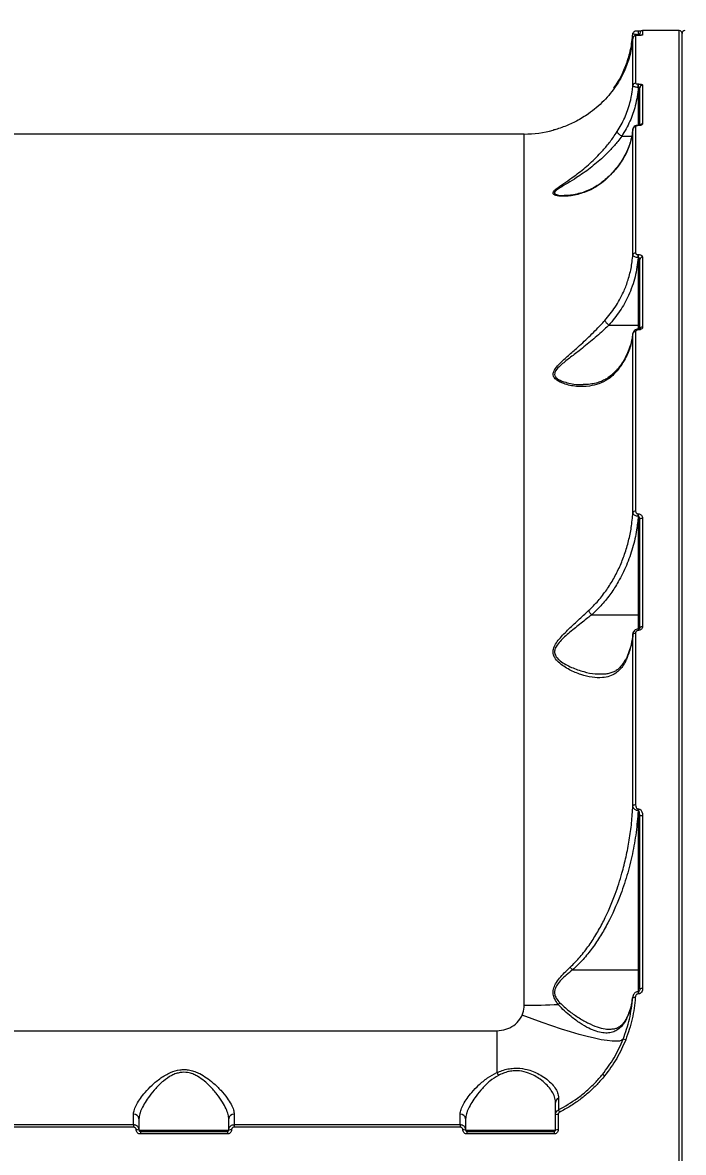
# Model space of a CAD drawing. Header units: millimetres. Extents: x -8760 to 8364, y -7998 to 7451.
# Drawn here: x 305.1 to 547.9, y -2400.8 to -1985.6 of the extents above; entities that cross this region are included whole.
import ezdxf

# ---------------------------------------------------------------- set-up
doc = ezdxf.new("R2010")
doc.units = ezdxf.units.MM
for name, color, linetype in [('DIKOM_ОБЪЕКТ', 7, 'Continuous'), ('DIKOM_РАЗМЕР_ЗОНА', 7, 'Continuous'), ('DIKOM_РАЗМЕР_ОБЪЕКТА', 7, 'Continuous')]:
    doc.layers.add(name, color=color, linetype=linetype)
doc.styles.add('style1', font='arial.ttf', dxfattribs={"width": 0.8})
doc.dimstyles.new('1-50', dxfattribs={"dimtxt": 300, "dimasz": 200, "dimexe": 100, "dimexo": 0, "dimgap": 100, "dimtad": 1, "dimtxsty": 'style1', "dimcen": 200, "dimclrd": 7, "dimclre": 7, "dimclrt": 7, "dimadec": 1, "dimazin": 2, "dimtfac": 1, "dimtmove": 0, "dimatfit": 2, "dimfxl": 0, "dimlwd": 25, "dimlwe": 18, "dimarcsym": 0})

# ---------------------------------------------------------------- blocks, each defined once
blk = doc.blocks.new('*D21')
at = {"layer": 'Defpoints', "color": 0, "transparency": 16777216}
for p in [(-7755.65, -10.55), (8364.4, -2410.44), (8364.4, -7897.56)]:
    blk.add_point(p, dxfattribs=at)
at = {"layer": 'DIKOM_РАЗМЕР_ЗОНА', "color": 7, "lineweight": 18, "transparency": 16777216}
for p, q in [((-7755.65, -10.55), (-7755.65, -7997.56)), ((8364.4, -2410.44), (8364.4, -7997.56))]:
    blk.add_line(p, q, dxfattribs=at)
at = {"layer": 'DIKOM_РАЗМЕР_ЗОНА', "color": 7, "lineweight": 25, "transparency": 16777216}
blk.add_line((-7555.65, -7897.56), (8164.4, -7897.56), dxfattribs=at)
at = {"layer": 'DIKOM_РАЗМЕР_ЗОНА', "color": 7, "transparency": 16777216}
for points in [[(-7555.65, -7864.23), (-7555.65, -7930.9), (-7755.65, -7897.56)], [(8164.4, -7864.23), (8164.4, -7930.9), (8364.4, -7897.56)]]:
    blk.add_solid(points, dxfattribs=at)
at = {"layer": 'DIKOM_РАЗМЕР_ЗОНА', "color": 7, "transparency": 16777216, "insert": (1040.74, -7644.39), "char_height": 300, "attachment_point": 5, "style": 'style1'}
blk.add_mtext('16100', dxfattribs=at)
blk = doc.blocks.new('*D19')
at = {"layer": 'Defpoints', "color": 0, "transparency": 16777216}
for p in [(-5756.7, -306.55), (6365.48, -2710.55), (6365.48, -7111.41)]:
    blk.add_point(p, dxfattribs=at)
at = {"layer": 'DIKOM_РАЗМЕР_ОБЪЕКТА', "color": 7, "lineweight": 18, "transparency": 16777216}
for p, q in [((-5756.7, -306.55), (-5756.7, -7211.41)), ((6365.48, -2710.55), (6365.48, -7211.41))]:
    blk.add_line(p, q, dxfattribs=at)
at = {"layer": 'DIKOM_РАЗМЕР_ОБЪЕКТА', "color": 7, "lineweight": 25, "transparency": 16777216}
blk.add_line((-5556.7, -7111.41), (6165.48, -7111.41), dxfattribs=at)
at = {"layer": 'DIKOM_РАЗМЕР_ОБЪЕКТА', "color": 7, "transparency": 16777216}
for points in [[(-5556.7, -7078.08), (-5556.7, -7144.75), (-5756.7, -7111.41)], [(6165.48, -7078.08), (6165.48, -7144.75), (6365.48, -7111.41)]]:
    blk.add_solid(points, dxfattribs=at)
at = {"layer": 'DIKOM_РАЗМЕР_ОБЪЕКТА', "color": 7, "transparency": 16777216, "insert": (1047.24, -6858.24), "char_height": 300, "attachment_point": 5, "style": 'style1'}
blk.add_mtext('12100', dxfattribs=at)

msp = doc.modelspace()

# ---------------------------------------------------------------- linework, layer by layer
at = {"layer": 'DIKOM_ОБЪЕКТ', "color": 7, "linetype": 'Continuous', "lineweight": 15}
for p, q in [((531.392, -1988.723), (531.359, -1988.723)), ((531.359, -1990.058), (531.359, -1988.723)), ((531.392, -1990.058), (531.392, -1988.723)), ((546.392, -1988.554), (532.892, -1988.554)), ((532.892, -1988.554), (532.892, -1990.151)), ((546.392, -2407.552), (546.392, -1988.554)), ((529.334, -2008.741), (529.334, -1991.349)), ((530.332, -1990.427), (530.332, -2007.857)), ((531.392, -1990.312), (531.288, -1990.312)), ((531.288, -1990.312), (531.288, -1990.317)), ((531.392, -1990.317), (531.288, -1990.317)), ((531.359, -1990.058), (531.324, -1990.311)), ((531.392, -1990.058), (531.359, -1990.058)), ((531.392, -1990.312), (531.392, -1990.058)), ((531.392, -1990.312), (531.392, -1990.317)), ((531.892, -1990.133), (531.892, -1989.554)), ((547.392, -2407.554), (547.392, -1989.554)), ((531.337, -2008.159), (531.392, -2008.159)), ((531.337, -2009.443), (531.337, -2008.159)), ((531.392, -2009.443), (531.337, -2009.443)), ((531.392, -2009.443), (531.392, -2008.159)), ((531.392, -2023.361), (531.392, -2009.443)), ((532.892, -2008.616), (532.892, -2022.817)), ((531.892, -2023.185), (531.892, -2009.568)), ((529.334, -2070.989), (529.334, -2024.704)), ((530.332, -2023.855), (530.332, -2070.243)), ((531.392, -2023.361), (531.312, -2023.361)), ((531.312, -2023.361), (531.312, -2023.444)), ((531.392, -2023.444), (531.312, -2023.444)), ((531.392, -2023.361), (531.392, -2023.444)), ((489.442, -2026.554), (119.342, -2026.554)), ((489.442, -2346.707), (489.442, -2026.554)), ((525.277, -2027.325), (528.907, -2027.325)), ((504.077, -2049.136), (504.232, -2049.139)), ((531.312, -2070.852), (531.392, -2070.852)), ((531.312, -2071.983), (531.312, -2070.852)), ((531.392, -2071.983), (531.392, -2070.852)), ((532.892, -2071.792), (532.892, -2097.513)), ((531.392, -2071.983), (531.312, -2071.983)), ((531.392, -2096.784), (531.392, -2071.983)), ((531.892, -2098.253), (531.892, -2072.594)), ((520.504, -2096.784), (531.392, -2096.784)), ((529.334, -2165.719), (529.334, -2099.887)), ((530.332, -2099.205), (530.332, -2165.182)), ((531.392, -2098.264), (531.337, -2098.264)), ((531.337, -2098.264), (531.337, -2098.526)), ((531.392, -2098.526), (531.337, -2098.526)), ((531.392, -2098.255), (531.392, -2096.784)), ((531.392, -2098.264), (531.392, -2098.526)), ((531.288, -2166.148), (531.392, -2166.148)), ((531.288, -2167.047), (531.288, -2166.148)), ((531.392, -2167.047), (531.288, -2167.047)), ((531.392, -2167.047), (531.392, -2166.148)), ((531.392, -2203.202), (531.392, -2167.047)), ((531.892, -2208.011), (531.892, -2168.242)), ((532.892, -2167.669), (532.892, -2207.532)), ((514.232, -2203.202), (531.392, -2203.202)), ((531.392, -2208.407), (531.392, -2203.202)), ((531.392, -2208.424), (531.359, -2208.424)), ((531.359, -2208.424), (531.359, -2208.949)), ((531.392, -2208.424), (531.392, -2208.949)), ((529.334, -2273.398), (529.334, -2210.359)), ((530.332, -2209.921), (530.332, -2273.1)), ((531.392, -2208.949), (531.359, -2208.949)), ((517.795, -2224.949), (518.002, -2224.952)), ((531.27, -2274.574), (531.392, -2274.574)), ((531.27, -2275.212), (531.27, -2274.574)), ((531.392, -2275.212), (531.27, -2275.212)), ((531.392, -2275.212), (531.392, -2274.574)), ((531.392, -2333.742), (531.392, -2275.212)), ((531.892, -2340.741), (531.892, -2277.253)), ((532.892, -2276.94), (532.892, -2340.579)), ((507.144, -2333.742), (531.392, -2333.742)), ((531.392, -2341.717), (531.392, -2333.742)), ((529.216, -2343.768), (529.051, -2344.792)), ((531.392, -2341.692), (531.304, -2341.692)), ((531.304, -2341.692), (531.304, -2342.535)), ((531.392, -2342.535), (531.304, -2342.535)), ((531.392, -2341.692), (531.392, -2342.535)), ((129.392, -2356.052), (479.392, -2356.052)), ((479.392, -2356.052), (479.392, -2371.461)), ((345.892, -2390.554), (345.892, -2386.697)), ((382.892, -2386.697), (382.892, -2390.554)), ((465.892, -2390.554), (465.892, -2386.697)), ((500.892, -2392.554), (500.892, -2386.941)), ((501.892, -2386.89), (501.892, -2392.516)), ((262.892, -2390.554), (345.892, -2390.554)), ((345.892, -2390.554), (345.892, -2391.514)), ((347.892, -2388.504), (347.892, -2392.554)), ((380.892, -2392.554), (380.892, -2388.504)), ((382.892, -2390.554), (382.892, -2391.514)), ((382.892, -2390.554), (465.892, -2390.554)), ((465.892, -2390.554), (465.892, -2391.514)), ((467.892, -2388.504), (467.892, -2392.554)), ((345.892, -2391.514), (262.892, -2391.514)), ((347.892, -2392.554), (380.892, -2392.554)), ((348.392, -2393.054), (348.392, -2394.02)), ((348.392, -2393.054), (380.392, -2393.054)), ((380.392, -2394.02), (348.392, -2394.02)), ((380.392, -2393.054), (380.392, -2394.02)), ((465.892, -2391.514), (382.892, -2391.514)), ((467.892, -2392.554), (500.892, -2392.554)), ((468.392, -2393.054), (468.392, -2394.02)), ((468.392, -2393.054), (500.392, -2393.054)), ((500.392, -2394.02), (468.392, -2394.02)), ((500.392, -2393.054), (500.392, -2394.02))]:
    msp.add_line(p, q, dxfattribs=at)
at = {"layer": 'DIKOM_ОБЪЕКТ', "color": 7, "linetype": 'Continuous', "lineweight": 15, "flags": 128}
for points in [[(529.334, -1989.682), (529.365, -1989.498), (529.424, -1989.336)], [(531.892, -2096.946), (531.882, -2096.914), (531.854, -2096.884), (531.807, -2096.856), (531.745, -2096.831), (531.669, -2096.811), (531.583, -2096.796), (531.489, -2096.787), (531.392, -2096.784)], [(531.892, -2168.242), (531.911, -2168.131), (531.968, -2168.023), (532.06, -2167.924), (532.184, -2167.837), (532.336, -2167.766), (532.509, -2167.713), (532.696, -2167.68), (532.892, -2167.669)], [(531.892, -2203.364), (531.882, -2203.332), (531.854, -2203.302), (531.807, -2203.274), (531.745, -2203.249), (531.669, -2203.229), (531.583, -2203.214), (531.489, -2203.205), (531.392, -2203.202)], [(531.892, -2208.011), (531.911, -2207.918), (531.968, -2207.828), (532.06, -2207.745), (532.184, -2207.673), (532.336, -2207.613), (532.509, -2207.569), (532.696, -2207.542), (532.892, -2207.532)], [(529.334, -2210.359), (529.365, -2210.272), (529.43, -2210.189), (529.527, -2210.114), (529.651, -2210.048), (529.799, -2209.994), (529.966, -2209.954), (530.146, -2209.929), (530.332, -2209.921)], [(531.892, -2277.253), (531.911, -2277.192), (531.968, -2277.134), (532.06, -2277.079), (532.184, -2277.032), (532.336, -2276.993), (532.509, -2276.964), (532.696, -2276.946), (532.892, -2276.94)], [(531.892, -2333.905), (531.882, -2333.873), (531.854, -2333.842), (531.807, -2333.814), (531.745, -2333.79), (531.669, -2333.77), (531.583, -2333.755), (531.489, -2333.745), (531.392, -2333.742)], [(525.785, -2359.17), (525.308, -2359.585), (524.469, -2359.848), (523.276, -2359.958), (521.742, -2359.912), (519.882, -2359.712), (517.714, -2359.359), (515.259, -2358.857), (512.541, -2358.211), (509.588, -2357.427), (506.429, -2356.513), (503.095, -2355.479), (499.618, -2354.333), (496.033, -2353.087), (492.376, -2351.755), (488.682, -2350.348)]]:
    msp.add_lwpolyline(points, dxfattribs=at)
at = {"layer": 'DIKOM_ОБЪЕКТ', "color": 7, "linetype": 'Continuous', "lineweight": 15}
for centre, radius, start, end in [((532.892, -1989.554), 1, 90, 180), ((546.392, -1989.554), 1, 0, 90), ((548.392, -1989.554), 1, 90, 180), ((530.33, -1991.425), 0.998, 89.88101, 175.66734), ((532.892, -1991.156), 1.006, 90.02246, 114.48053), ((530.311, -2008.838), 0.982, 88.81509, 174.30687), ((532.868, -2009.593), 0.977, 88.6341, 178.55704), ((489.442, -1986.554), 40, 270, 285.35913), ((530.295, -2024.822), 0.968, 87.84493, 172.96679), ((532.88, -2023.847), 1.029, 89.37607, 141.57526), ((530.252, -2071.176), 0.937, 85.14371, 168.49082), ((532.802, -2072.706), 0.918, 84.41852, 173.02426), ((530.229, -2100.124), 0.925, 83.59299, 165.19004), ((532.779, -2098.406), 0.9, 82.79867, 170.24516), ((530.182, -2166.098), 0.928, 80.71323, 155.89073), ((530.13, -2274.239), 1.157, 79.93842, 133.43117), ((532.648, -2342.245), 1.684, 81.68404, 116.70303), ((529.88, -2345.783), 1.97, 79.91285, 109.26677), ((489.564, -2110.373), 236.334, 269.97032, 272.99671), ((506.106, -2350.835), 6.111, 125.66621, 133.24801), ((525.629, -2361.546), 2.382, 62.91916, 86.22944), ((473.033, -2375.412), 7.487, 22.83907, 31.85491), ((516.54, -2375.26), 3.548, 47.19297, 62.55631), ((502.652, -2382.509), 1.761, 111.13953, 178.16604), ((345.983, -2388.605), 1.911, 3.04831, 92.75144), ((382.8, -2388.605), 1.911, 87.24527, 176.95159), ((465.983, -2388.605), 1.911, 3.04831, 92.75144), ((501.642, -2391.777), 4.894, 87.08105, 98.82497), ((493.767, -2390.129), 9.607, 25.48661, 31.16882), ((347.141, -2399.095), 6.584, 83.45543, 92.17164), ((381.642, -2399.099), 6.587, 87.82974, 96.54266), ((467.141, -2399.095), 6.584, 83.45543, 92.17164), ((501.642, -2399.099), 6.587, 87.82974, 96.54266)]:
    msp.add_arc(centre, radius, start, end, dxfattribs=at)
for points, knots in [([(531.359, -1988.723), (531.25, -1988.723), (531.014, -1988.723), (530.681, -1988.729), (530.44, -1988.738), (530.3, -1988.747), (530.192, -1988.76), (530.048, -1988.79), (529.845, -1988.868), (529.6, -1989.039), (529.486, -1989.232), (529.424, -1989.336)], [0, 0, 0, 0, 0.1257501, 0.2730706, 0.4362022, 0.5414725, 0.6055218, 0.6583138, 0.7411562, 0.8602124, 1, 1, 1, 1]), ([(532.421, -1988.71), (532.312, -1988.712), (532.075, -1988.718), (531.671, -1988.723), (531.417, -1988.722), (531.34, -1988.722)], [0, 0, 0, 0, 0.3734735, 0.8105689, 1, 1, 1, 1]), ([(529.334, -1991.349), (529.111, -1993.136), (528.661, -1996.735), (527.037, -2001.638), (524.629, -2006.679), (521.837, -2010.822), (518.653, -2014.383), (516.003, -2016.887), (514.011, -2018.377), (513.049, -2019.097)], [0, 0, 0, 0, 0.1738758, 0.3501404, 0.488061, 0.6922755, 0.7971176, 0.9019399, 1, 1, 1, 1]), ([(526.576, -2001.799), (526.703, -2001.468), (527.5, -1999.39), (528.686, -1995.379), (529.116, -1991.606), (529.334, -1989.682)], [0, 0, 0, 0, 0.0849895, 0.5334636, 1, 1, 1, 1]), ([(531.359, -1990.058), (531.258, -1990.054), (530.923, -1990.042), (530.36, -1989.996), (529.791, -1989.909), (529.401, -1989.797), (529.357, -1989.72), (529.334, -1989.682)], [0, 0, 0, 0, 0.0942377, 0.3122787, 0.5412036, 0.77141508, 1, 1, 1, 1]), ([(531.288, -1990.313), (531.272, -1990.313), (531.129, -1990.311), (530.852, -1990.32), (530.484, -1990.347), (530.226, -1990.385), (529.943, -1990.474), (529.679, -1990.633), (529.463, -1990.893), (529.343, -1991.148), (529.348, -1991.31), (529.349, -1991.352)], [0, 0, 0, 0, 0.01696345, 0.15368067, 0.2948188, 0.48405195, 0.58922316, 0.71058729, 0.82623232, 0.95556134, 1, 1, 1, 1]), ([(531.288, -1990.317), (531.194, -1990.318), (531.005, -1990.319), (530.753, -1990.333), (530.543, -1990.354), (530.386, -1990.384), (530.334, -1990.409), (530.332, -1990.425), (530.332, -1990.427)], [0, 0, 0, 0, 0.16734985, 0.33449844, 0.50915517, 0.71310313, 0.95773029, 1, 1, 1, 1]), ([(532.516, -1990.244), (532.516, -1990.244), (532.515, -1990.244), (532.42, -1990.261), (532.206, -1990.285), (531.861, -1990.305), (531.519, -1990.314), (531.332, -1990.311), (531.272, -1990.31)], [0, 0, 0, 0, 0.0742062, 0.2264544, 0.4434146, 0.6948177, 0.900893, 1, 1, 1, 1]), ([(531.892, -1989.68), (531.886, -1989.724), (531.874, -1989.81), (531.783, -1989.926), (531.658, -1990.006), (531.543, -1990.042), (531.461, -1990.055), (531.417, -1990.057), (531.392, -1990.058)], [0, 0, 0, 0, 0.2686156, 0.5228649, 0.7426033, 0.8691572, 0.9243031, 1, 1, 1, 1]), ([(532.892, -1990.151), (532.891, -1990.154), (532.887, -1990.176), (532.804, -1990.214), (532.551, -1990.259), (532.219, -1990.291), (531.828, -1990.312), (531.537, -1990.315), (531.392, -1990.317)], [0, 0, 0, 0, 0.0392611, 0.287221, 0.4951951, 0.670991, 0.8352813, 1, 1, 1, 1]), ([(522.347, -2009.697), (522.894, -2008.876), (524.055, -2007.138), (525.474, -2004.44), (526.23, -2002.629), (526.576, -2001.799)], [0, 0, 0, 0, 0.326483, 0.6915626, 1, 1, 1, 1]), ([(526.576, -2001.799), (526.573, -2001.808), (526.546, -2001.876), (526.546, -2001.989), (526.663, -2002.119), (526.698, -2002.159)], [0, 0, 0, 0, 0.0899045, 0.725609, 1, 1, 1, 1]), ([(523.567, -2025.673), (524.545, -2024.005), (526.524, -2020.628), (528.225, -2015.614), (529.058, -2011.605), (529.263, -2009.484), (529.334, -2008.741)], [0, 0, 0, 0, 0.3181971, 0.6439679, 0.8752523, 1, 1, 1, 1]), ([(531.337, -2009.443), (531.045, -2011.698), (530.495, -2015.94), (528.385, -2021.98), (526.321, -2025.529), (525.277, -2027.325)], [0, 0, 0, 0, 0.3593334, 0.6758993, 1, 1, 1, 1]), ([(531.337, -2009.443), (531.188, -2009.435), (530.814, -2009.415), (530.25, -2009.319), (529.743, -2009.158), (529.4, -2008.956), (529.356, -2008.813), (529.334, -2008.741)], [0, 0, 0, 0, 0.1423748, 0.3572769, 0.5716912, 0.7857657, 1, 1, 1, 1]), ([(530.332, -2007.857), (530.343, -2007.891), (530.365, -2007.958), (530.538, -2008.049), (530.792, -2008.117), (531.075, -2008.154), (531.262, -2008.158), (531.337, -2008.159)], [0, 0, 0, 0, 0.2142338, 0.4284289, 0.6429023, 0.8577204, 1, 1, 1, 1]), ([(531.392, -2008.159), (531.502, -2008.161), (531.781, -2008.167), (532.202, -2008.221), (532.583, -2008.324), (532.842, -2008.461), (532.875, -2008.564), (532.892, -2008.616)], [0, 0, 0, 0, 0.14076306, 0.35527387, 0.57002271, 0.78496032, 1, 1, 1, 1]), ([(531.892, -2009.568), (531.886, -2009.554), (531.875, -2009.525), (531.789, -2009.488), (531.662, -2009.46), (531.521, -2009.445), (531.428, -2009.444), (531.392, -2009.443)], [0, 0, 0, 0, 0.2150521, 0.4300574, 0.6447724, 0.8592765, 1, 1, 1, 1]), ([(513.049, -2019.097), (511.59, -2020.041), (508.674, -2021.93), (504.915, -2023.571), (502.363, -2024.457), (501.016, -2024.86), (500.213, -2025.08), (500.095, -2025.111), (500.037, -2025.125)], [0, 0, 0, 0, 0.2880608, 0.5760047, 0.7446797, 0.8315952, 0.9180216, 1, 1, 1, 1]), ([(519.023, -2043.586), (518.187, -2044.254), (516.513, -2045.59), (513.194, -2047.428), (509.062, -2048.919), (505.044, -2049.492), (502.392, -2049.411), (501.046, -2049.151), (500.224, -2048.795), (499.907, -2048.216), (500.443, -2047.324), (502.061, -2046.031), (504.615, -2044.28), (508.264, -2041.753), (512.453, -2038.425), (516.494, -2034.617), (519.715, -2030.983), (521.916, -2028.152), (523.106, -2026.365), (523.567, -2025.673)], [0, 0, 0, 0, 0.0567894, 0.1136186, 0.2118344, 0.3100264, 0.3620246, 0.3887765, 0.4153912, 0.4457916, 0.4741539, 0.5168547, 0.5810008, 0.6453921, 0.7421943, 0.8388425, 0.9001438, 0.9613615, 1, 1, 1, 1]), ([(529.334, -2024.704), (529.063, -2026.449), (528.514, -2029.985), (526.289, -2034.952), (523.207, -2039.595), (520.429, -2042.245), (519.023, -2043.586)], [0, 0, 0, 0, 0.25360901, 0.51397598, 0.75397263, 1, 1, 1, 1]), ([(523.567, -2025.673), (523.567, -2025.687), (523.567, -2025.738), (523.612, -2025.888), (523.797, -2026.17), (524.184, -2026.56), (524.695, -2026.968), (525.078, -2027.205), (525.27, -2027.323)], [0, 0, 0, 0, 0.0380629, 0.1491733, 0.3618831, 0.5745927, 0.7872958, 1, 1, 1, 1]), ([(529.304, -2024.659), (529.255, -2025.201), (529.124, -2026.664), (528.805, -2028.24), (528.457, -2029.253), (528.417, -2029.369)], [0, 0, 0, 0, 0.3428962, 0.9244191, 1, 1, 1, 1]), ([(531.312, -2023.366), (531.271, -2023.364), (531.004, -2023.356), (530.47, -2023.445), (529.897, -2023.686), (529.512, -2024.097), (529.34, -2024.452), (529.351, -2024.663), (529.353, -2024.722)], [0, 0, 0, 0, 0.0432836, 0.2847851, 0.576448, 0.7634452, 0.9349191, 1, 1, 1, 1]), ([(531.312, -2023.444), (531.204, -2023.448), (530.99, -2023.456), (530.703, -2023.523), (530.483, -2023.621), (530.353, -2023.737), (530.338, -2023.818), (530.332, -2023.855)], [0, 0, 0, 0, 0.2039514, 0.4080013, 0.61355, 0.8265417, 1, 1, 1, 1]), ([(532.108, -2023.235), (532.108, -2023.235), (532.117, -2023.228), (532.079, -2023.252), (531.983, -2023.286), (531.808, -2023.329), (531.597, -2023.358), (531.451, -2023.357), (531.391, -2023.357)], [0, 0, 0, 0, 0.0116071, 0.190141, 0.3680314, 0.5947512, 0.8345735, 1, 1, 1, 1]), ([(532.892, -2022.817), (532.881, -2022.873), (532.858, -2022.997), (532.655, -2023.174), (532.316, -2023.323), (531.88, -2023.424), (531.555, -2023.437), (531.392, -2023.444)], [0, 0, 0, 0, 0.1742012, 0.3895762, 0.595833, 0.7978695, 1, 1, 1, 1]), ([(525.27, -2027.323), (525.27, -2027.323), (524.796, -2027.963), (523.52, -2029.66), (521.221, -2032.291), (517.837, -2035.674), (513.608, -2039.195), (509.228, -2042.255), (505.407, -2044.568), (502.741, -2046.158), (501.012, -2047.337), (500.466, -2048.102), (500.633, -2048.47), (501.018, -2048.754), (501.644, -2048.97), (502.743, -2049.149), (503.614, -2049.141), (504.077, -2049.136)], [0, 0, 0, 0, 0.0000488, 0.0581818, 0.1514845, 0.2449073, 0.3930447, 0.5413888, 0.6385863, 0.7353939, 0.7971384, 0.8365723, 0.8697146, 0.8788023, 0.9172676, 0.9559979, 1, 1, 1, 1]), ([(528.417, -2029.369), (528.17, -2030.153), (527.639, -2031.837), (526.451, -2034.346), (524.954, -2036.874), (523.168, -2039.275), (521.259, -2041.437), (519.824, -2042.727), (519.169, -2043.315)], [0, 0, 0, 0, 0.1546553, 0.3322612, 0.508573, 0.6823004, 0.855096, 1, 1, 1, 1]), ([(525.277, -2027.325), (525.276, -2027.324), (525.273, -2027.324), (525.271, -2027.323), (525.27, -2027.323)], [0, 0, 0, 0, 0.61432064, 1, 1, 1, 1]), ([(519.154, -2043.308), (518.993, -2043.458), (518.231, -2044.163), (516.745, -2045.212), (514.676, -2046.468), (512.427, -2047.511), (510.013, -2048.345), (507.647, -2048.888), (505.615, -2049.161), (504.538, -2049.167), (504.069, -2049.169)], [0, 0, 0, 0, 0.0350896, 0.1658667, 0.3047065, 0.4517849, 0.6063987, 0.7696323, 0.8998159, 1, 1, 1, 1]), ([(519.023, -2043.586), (519.037, -2043.545), (519.073, -2043.442), (519.145, -2043.375), (519.188, -2043.334)], [0, 0, 0, 0, 0.3980262, 1, 1, 1, 1]), ([(519.023, -2095.065), (520.346, -2093.462), (523.023, -2090.218), (525.684, -2085.272), (527.558, -2080.472), (528.795, -2075.911), (529.154, -2072.637), (529.334, -2070.989)], [0, 0, 0, 0, 0.2308649, 0.46717467, 0.62656949, 0.81199216, 1, 1, 1, 1]), ([(531.312, -2071.983), (531.195, -2071.976), (530.859, -2071.955), (530.316, -2071.841), (529.784, -2071.616), (529.412, -2071.318), (529.36, -2071.098), (529.334, -2070.989)], [0, 0, 0, 0, 0.1131554, 0.3259317, 0.5479787, 0.775447, 1, 1, 1, 1]), ([(530.332, -2070.243), (530.343, -2070.314), (530.366, -2070.457), (530.548, -2070.646), (530.813, -2070.782), (531.085, -2070.845), (531.253, -2070.851), (531.312, -2070.852)], [0, 0, 0, 0, 0.228799, 0.457846, 0.6785244, 0.8883788, 1, 1, 1, 1]), ([(531.392, -2070.852), (531.478, -2070.855), (531.736, -2070.864), (532.153, -2070.961), (532.559, -2071.172), (532.838, -2071.463), (532.874, -2071.683), (532.892, -2071.792)], [0, 0, 0, 0, 0.1082627, 0.3204313, 0.5430157, 0.7715329, 1, 1, 1, 1]), ([(531.312, -2071.983), (531.007, -2074.339), (530.387, -2079.118), (527.972, -2085.695), (524.733, -2091.708), (521.924, -2095.079), (520.504, -2096.784)], [0, 0, 0, 0, 0.26069309, 0.52870242, 0.76162893, 1, 1, 1, 1]), ([(531.892, -2072.594), (531.886, -2072.523), (531.875, -2072.384), (531.786, -2072.198), (531.662, -2072.067), (531.549, -2072.01), (531.464, -2071.987), (531.421, -2071.984), (531.392, -2071.983)], [0, 0, 0, 0, 0.2553389, 0.4989066, 0.7167886, 0.8616364, 0.9070834, 1, 1, 1, 1]), ([(523.567, -2113.518), (523.034, -2114.12), (521.968, -2115.324), (519.759, -2117.017), (516.909, -2118.437), (513.036, -2119.367), (508.584, -2119.47), (504.476, -2118.61), (501.613, -2117.316), (500.476, -2116.237), (500.051, -2115.323), (499.969, -2114.458), (500.588, -2112.977), (502.358, -2110.92), (505.182, -2108.314), (509.003, -2105.005), (513.175, -2101.137), (516.664, -2097.648), (518.527, -2095.608), (519.023, -2095.065)], [0, 0, 0, 0, 0.0444639, 0.088958, 0.1635215, 0.2382081, 0.3367394, 0.4351983, 0.4934923, 0.532078, 0.5401507, 0.5665039, 0.5926839, 0.6382178, 0.7083411, 0.7787105, 0.8724525, 0.966033, 1, 1, 1, 1]), ([(519.023, -2095.065), (519.038, -2095.102), (519.081, -2095.209), (519.232, -2095.466), (519.537, -2095.862), (519.991, -2096.345), (520.331, -2096.637), (520.501, -2096.783)], [0, 0, 0, 0, 0.0873113, 0.2536321, 0.502403, 0.7512215, 1, 1, 1, 1]), ([(520.501, -2096.783), (520.501, -2096.783), (519.992, -2097.293), (518.004, -2099.17), (514.369, -2102.385), (509.999, -2105.905), (506.003, -2108.897), (503.055, -2111.238), (501.167, -2113.094), (500.497, -2114.434), (500.57, -2115.108), (500.741, -2115.501), (501.035, -2116.03), (502.261, -2116.988), (505.27, -2118.06), (508.42, -2118.714), (510.596, -2118.573), (511.105, -2118.539)], [0, 0, 0, 0, 0.0000233, 0.0498768, 0.1877813, 0.3258971, 0.4282636, 0.5302592, 0.5938298, 0.6289824, 0.663449, 0.6639077, 0.6747481, 0.7279249, 0.811328, 0.9558388, 1, 1, 1, 1]), ([(520.504, -2096.784), (520.504, -2096.784), (520.503, -2096.784), (520.502, -2096.783), (520.501, -2096.783), (520.501, -2096.783)], [0, 0, 0, 0, 0.4773442, 0.8556372, 1, 1, 1, 1]), ([(529.334, -2099.887), (529.093, -2101.443), (528.603, -2104.592), (526.873, -2108.592), (525.086, -2111.551), (523.987, -2112.974), (523.567, -2113.518)], [0, 0, 0, 0, 0.3247085, 0.657483, 0.8690043, 1, 1, 1, 1]), ([(529.239, -2099.877), (529.205, -2100.278), (529.098, -2101.568), (528.582, -2103.726), (527.71, -2106.327), (526.509, -2108.856), (525.178, -2111.1), (524.121, -2112.443), (523.672, -2113.014)], [0, 0, 0, 0, 0.0873003, 0.280204, 0.4734998, 0.6663197, 0.8580713, 1, 1, 1, 1]), ([(531.337, -2098.264), (531.337, -2098.264), (531.08, -2098.249), (530.571, -2098.349), (529.942, -2098.671), (529.529, -2099.147), (529.328, -2099.596), (529.353, -2099.859), (529.36, -2099.932)], [0, 0, 0, 0, 0.0003619, 0.2599724, 0.5046398, 0.7217414, 0.9226985, 1, 1, 1, 1]), ([(531.337, -2098.526), (531.262, -2098.529), (531.075, -2098.537), (530.792, -2098.619), (530.538, -2098.773), (530.365, -2098.976), (530.343, -2099.128), (530.332, -2099.205)], [0, 0, 0, 0, 0.1422657, 0.357075, 0.5715771, 0.7857223, 1, 1, 1, 1]), ([(531.926, -2098.112), (531.927, -2098.112), (531.928, -2098.113), (531.862, -2098.162), (531.745, -2098.212), (531.582, -2098.256), (531.454, -2098.26), (531.391, -2098.262)], [0, 0, 0, 0, 0.1889856, 0.390789, 0.5814739, 0.7925224, 1, 1, 1, 1]), ([(532.892, -2097.513), (532.875, -2097.626), (532.842, -2097.854), (532.583, -2098.157), (532.202, -2098.387), (531.781, -2098.508), (531.502, -2098.521), (531.392, -2098.526)], [0, 0, 0, 0, 0.2150713, 0.4299926, 0.6447271, 0.8592343, 1, 1, 1, 1]), ([(523.589, -2112.908), (523.452, -2113.088), (522.894, -2113.825), (521.79, -2114.9), (520.27, -2116.125), (518.606, -2117.102), (516.771, -2117.825), (514.71, -2118.344), (512.811, -2118.619), (511.571, -2118.606), (511.117, -2118.601)], [0, 0, 0, 0, 0.04199203, 0.17138004, 0.30651268, 0.44582083, 0.588425, 0.73729292, 0.90392826, 1, 1, 1, 1]), ([(523.567, -2113.518), (523.567, -2113.492), (523.568, -2113.39), (523.592, -2113.213), (523.683, -2113.111), (523.73, -2113.057)], [0, 0, 0, 0, 0.1413338, 0.5533864, 1, 1, 1, 1]), ([(513.049, -2201.698), (514.255, -2200.51), (516.682, -2198.12), (519.731, -2194.123), (522.372, -2189.912), (524.572, -2185.524), (526.396, -2180.905), (527.807, -2176.106), (528.864, -2171.022), (529.173, -2167.535), (529.334, -2165.719)], [0, 0, 0, 0, 0.1236835, 0.2488957, 0.3689553, 0.4907443, 0.612546, 0.738055, 0.8635715, 1, 1, 1, 1]), ([(531.288, -2167.047), (531.124, -2168.706), (530.737, -2172.608), (529.351, -2178.663), (527.104, -2185.095), (524.339, -2190.686), (521.248, -2195.475), (518.045, -2199.552), (515.5, -2201.984), (514.228, -2203.201)], [0, 0, 0, 0, 0.1234109, 0.2903376, 0.4577866, 0.6246124, 0.7465459, 0.873295, 1, 1, 1, 1]), ([(531.288, -2167.047), (531.195, -2167.041), (530.89, -2167.023), (530.397, -2166.9), (529.872, -2166.635), (529.485, -2166.262), (529.348, -2165.932), (529.336, -2165.748), (529.334, -2165.719)], [0, 0, 0, 0, 0.0891752, 0.2936481, 0.4895948, 0.7163751, 0.9545763, 1, 1, 1, 1]), ([(530.332, -2165.182), (530.348, -2165.321), (530.376, -2165.567), (530.581, -2165.863), (530.838, -2166.056), (531.088, -2166.139), (531.242, -2166.146), (531.288, -2166.148)], [0, 0, 0, 0, 0.30255574, 0.53466317, 0.72542427, 0.91709491, 1, 1, 1, 1]), ([(531.392, -2166.148), (531.462, -2166.151), (531.704, -2166.161), (532.099, -2166.297), (532.508, -2166.61), (532.824, -2167.077), (532.868, -2167.46), (532.892, -2167.669)], [0, 0, 0, 0, 0.0796249, 0.275696, 0.4707715, 0.7105111, 1, 1, 1, 1]), ([(531.892, -2168.242), (531.884, -2168.08), (531.871, -2167.794), (531.773, -2167.435), (531.659, -2167.214), (531.552, -2167.104), (531.471, -2167.055), (531.415, -2167.049), (531.392, -2167.047)], [0, 0, 0, 0, 0.35096788, 0.61825767, 0.80287328, 0.87931699, 0.9492538, 1, 1, 1, 1]), ([(526.576, -2220.356), (526.332, -2220.822), (525.741, -2221.95), (524.583, -2223.42), (522.922, -2224.848), (520.782, -2225.894), (517.867, -2226.472), (514.329, -2226.314), (510.226, -2225.306), (506.701, -2223.817), (503.928, -2222.206), (502.049, -2220.757), (500.668, -2219.193), (499.98, -2217.527), (500.052, -2215.789), (500.899, -2213.943), (502.278, -2212.097), (504.568, -2209.592), (507.769, -2206.544), (510.85, -2203.714), (512.6, -2202.109), (513.049, -2201.698)], [0, 0, 0, 0, 0.0311474, 0.0753846, 0.1207357, 0.1821164, 0.2453882, 0.3302602, 0.41761, 0.5065779, 0.5523807, 0.5980996, 0.6383974, 0.6670933, 0.6962055, 0.7286727, 0.7668125, 0.8059865, 0.887765, 0.9712467, 1, 1, 1, 1]), ([(514.232, -2203.202), (513.76, -2203.576), (511.954, -2205.008), (508.733, -2207.557), (505.394, -2210.272), (502.957, -2212.543), (501.507, -2214.175), (500.631, -2215.773), (500.531, -2216.844), (500.69, -2217.784), (501.248, -2218.917), (502.696, -2220.274), (504.625, -2221.52), (507.535, -2222.93), (511.195, -2224.173), (514.935, -2224.997), (517.028, -2224.962), (517.795, -2224.949)], [0, 0, 0, 0, 0.0410693, 0.1572889, 0.2754479, 0.3282024, 0.3819039, 0.4245807, 0.4558329, 0.4620014, 0.4994157, 0.5539224, 0.6164834, 0.6791597, 0.8083572, 0.9297193, 1, 1, 1, 1]), ([(514.228, -2203.201), (514.074, -2203.038), (513.765, -2202.714), (513.391, -2202.235), (513.165, -2201.9), (513.076, -2201.745), (513.049, -2201.698)], [0, 0, 0, 0, 0.325278, 0.6505152, 0.8925232, 1, 1, 1, 1]), ([(514.228, -2203.201), (514.228, -2203.201), (514.229, -2203.201), (514.23, -2203.202), (514.231, -2203.202), (514.232, -2203.202)], [0, 0, 0, 0, 0.2919078, 0.7020729, 1, 1, 1, 1]), ([(531.359, -2208.437), (531.314, -2208.433), (531.027, -2208.409), (530.495, -2208.575), (529.866, -2208.989), (529.461, -2209.621), (529.286, -2210.135), (529.334, -2210.389), (529.335, -2210.394)], [0, 0, 0, 0, 0.0419403, 0.2718075, 0.5072959, 0.7485608, 0.9944291, 1, 1, 1, 1]), ([(531.873, -2208.039), (531.871, -2208.088), (531.867, -2208.174), (531.761, -2208.298), (531.63, -2208.379), (531.498, -2208.419), (531.379, -2208.428), (531.31, -2208.418), (531.281, -2208.413)], [0, 0, 0, 0, 0.3052003, 0.5391673, 0.6956754, 0.8157432, 0.9217142, 1, 1, 1, 1]), ([(532.892, -2207.532), (532.88, -2207.667), (532.854, -2207.956), (532.641, -2208.359), (532.302, -2208.686), (531.872, -2208.906), (531.552, -2208.935), (531.392, -2208.949)], [0, 0, 0, 0, 0.1890125, 0.4045177, 0.6068599, 0.8033773, 1, 1, 1, 1]), ([(529.334, -2210.359), (529.116, -2211.946), (528.686, -2215.057), (527.5, -2218.367), (526.703, -2220.083), (526.576, -2220.356)], [0, 0, 0, 0, 0.4665292, 0.91501199, 1, 1, 1, 1]), ([(529.326, -2210.242), (529.323, -2210.326), (529.282, -2211.363), (528.911, -2213.344), (528.171, -2216.153), (527.386, -2218.316), (526.764, -2219.51), (526.606, -2219.812)], [0, 0, 0, 0, 0.025571, 0.3177069, 0.60986, 0.9011908, 1, 1, 1, 1]), ([(531.359, -2208.949), (531.25, -2208.959), (531.032, -2208.978), (530.74, -2209.128), (530.506, -2209.352), (530.358, -2209.629), (530.34, -2209.828), (530.332, -2209.921)], [0, 0, 0, 0, 0.1951312, 0.3900782, 0.5932252, 0.8110881, 1, 1, 1, 1]), ([(526.518, -2219.698), (526.475, -2219.791), (526.186, -2220.428), (525.545, -2221.406), (524.592, -2222.605), (523.514, -2223.552), (522.339, -2224.253), (520.922, -2224.729), (519.465, -2225.027), (518.445, -2225.047), (517.981, -2225.057)], [0, 0, 0, 0, 0.0226647, 0.1555085, 0.2920163, 0.4320824, 0.5761822, 0.7277483, 0.8762224, 1, 1, 1, 1]), ([(526.576, -2220.356), (526.573, -2220.336), (526.546, -2220.175), (526.538, -2219.98), (526.632, -2219.857), (526.648, -2219.836)], [0, 0, 0, 0, 0.105202, 0.8488327, 1, 1, 1, 1]), ([(506.295, -2332.742), (507.548, -2331.492), (510.07, -2328.976), (513.273, -2324.737), (516.14, -2320.29), (519.52, -2314.075), (522.674, -2306.72), (525.229, -2298.803), (526.902, -2292.154), (528.081, -2285.974), (528.939, -2279.718), (529.203, -2275.505), (529.334, -2273.398)], [0, 0, 0, 0, 0.0803029, 0.1615655, 0.242142, 0.3227394, 0.4866047, 0.6103976, 0.7072101, 0.8040243, 0.9020137, 1, 1, 1, 1]), ([(531.27, -2275.212), (531.056, -2277.871), (530.629, -2283.187), (529.217, -2291.138), (527.242, -2299.034), (524.363, -2307.571), (521.055, -2314.967), (517.515, -2321.204), (514.486, -2325.695), (511.103, -2329.965), (508.463, -2332.477), (507.136, -2333.74)], [0, 0, 0, 0, 0.1245762, 0.2491557, 0.3764173, 0.5036651, 0.6677223, 0.751086, 0.8344266, 0.9167835, 1, 1, 1, 1]), ([(531.27, -2275.212), (531.146, -2275.203), (530.875, -2275.182), (530.44, -2275.039), (530.002, -2274.773), (529.586, -2274.324), (529.372, -2273.838), (529.343, -2273.501), (529.334, -2273.398)], [0, 0, 0, 0, 0.11327001, 0.24709137, 0.42039668, 0.60737752, 0.88009855, 1, 1, 1, 1]), ([(530.332, -2273.1), (530.356, -2273.376), (530.39, -2273.774), (530.634, -2274.222), (530.847, -2274.44), (531.068, -2274.556), (531.207, -2274.568), (531.27, -2274.574)], [0, 0, 0, 0, 0.4370729, 0.6288523, 0.7908692, 0.9060736, 1, 1, 1, 1]), ([(531.392, -2274.574), (531.49, -2274.583), (531.709, -2274.603), (532.058, -2274.791), (532.407, -2275.149), (532.762, -2275.821), (532.885, -2276.457), (532.891, -2276.887), (532.892, -2276.94)], [0, 0, 0, 0, 0.0927744, 0.206158, 0.3692748, 0.5724273, 0.9471457, 1, 1, 1, 1]), ([(531.892, -2277.253), (531.88, -2276.887), (531.864, -2276.362), (531.737, -2275.738), (531.629, -2275.43), (531.524, -2275.272), (531.447, -2275.222), (531.412, -2275.213), (531.394, -2275.212), (531.392, -2275.212)], [0, 0, 0, 0, 0.502876, 0.721976, 0.8722302, 0.9515246, 0.9758126, 0.996182, 1, 1, 1, 1]), ([(501.919, -2346.383), (501.444, -2345.745), (500.617, -2344.633), (499.973, -2342.686), (500.066, -2340.715), (500.954, -2338.673), (502.376, -2336.693), (504.225, -2334.688), (505.568, -2333.425), (506.295, -2332.742)], [0, 0, 0, 0, 0.1507788, 0.2625274, 0.3758092, 0.5043442, 0.6598384, 0.8160146, 1, 1, 1, 1]), ([(507.136, -2333.74), (506.985, -2333.578), (506.71, -2333.285), (506.438, -2332.939), (506.318, -2332.773), (506.295, -2332.742)], [0, 0, 0, 0, 0.4994458, 0.9073138, 1, 1, 1, 1]), ([(507.144, -2333.742), (506.38, -2334.352), (504.985, -2335.467), (503.047, -2337.241), (501.557, -2338.99), (500.662, -2340.71), (500.533, -2341.921), (500.663, -2343.005), (501.196, -2344.355), (502.047, -2345.312), (502.543, -2345.87)], [0, 0, 0, 0, 0.19206811, 0.3511783, 0.50948632, 0.63443662, 0.71865001, 0.74209268, 0.84959825, 1, 1, 1, 1]), ([(507.136, -2333.74), (507.136, -2333.74), (507.138, -2333.742), (507.141, -2333.742), (507.143, -2333.742), (507.144, -2333.742)], [0, 0, 0, 0, 0.2922297, 0.6818302, 1, 1, 1, 1]), ([(531.889, -2340.742), (531.89, -2340.753), (531.905, -2340.949), (531.824, -2341.255), (531.644, -2341.551), (531.503, -2341.664), (531.421, -2341.692), (531.378, -2341.692), (531.358, -2341.688), (531.35, -2341.686)], [0, 0, 0, 0, 0.0278203, 0.4987406, 0.7633008, 0.8961864, 0.948828, 0.9812431, 1, 1, 1, 1]), ([(532.892, -2340.579), (532.877, -2340.783), (532.846, -2341.227), (532.592, -2341.818), (532.216, -2342.245), (531.81, -2342.489), (531.531, -2342.52), (531.392, -2342.535)], [0, 0, 0, 0, 0.2267739, 0.4919957, 0.6959533, 0.8477433, 1, 1, 1, 1]), ([(525.785, -2359.17), (526.652, -2356.723), (528.407, -2351.766), (528.953, -2346.559), (529.23, -2343.923)], [0, 0, 0, 0, 0.4937362, 1, 1, 1, 1]), ([(530.226, -2343.843), (529.953, -2346.471), (529.401, -2351.791), (527.616, -2356.86), (526.713, -2359.426)], [0, 0, 0, 0, 0.4937916, 1, 1, 1, 1]), ([(529.23, -2343.923), (529.044, -2345.083), (528.668, -2347.415), (527.828, -2349.675), (527.406, -2350.811)], [0, 0, 0, 0, 0.4973174, 1, 1, 1, 1]), ([(529.051, -2344.792), (528.991, -2345.203), (528.794, -2346.548), (528.26, -2348.451), (527.658, -2349.909), (527.428, -2350.467)], [0, 0, 0, 0, 0.2137938, 0.6991213, 1, 1, 1, 1]), ([(531.305, -2341.711), (531.129, -2341.718), (530.746, -2341.735), (530.204, -2342.023), (529.718, -2342.488), (529.36, -2343.142), (529.224, -2343.711), (529.226, -2344.039), (529.226, -2344.09)], [0, 0, 0, 0, 0.1487582, 0.3249824, 0.5085058, 0.7183726, 0.9563836, 1, 1, 1, 1]), ([(531.304, -2342.535), (531.24, -2342.54), (531.077, -2342.552), (530.811, -2342.676), (530.526, -2342.943), (530.298, -2343.348), (530.25, -2343.677), (530.226, -2343.843)], [0, 0, 0, 0, 0.1033972, 0.2624722, 0.461189, 0.7282141, 1, 1, 1, 1]), ([(488.682, -2350.348), (489.01, -2349.368), (489.373, -2348.285), (489.438, -2347.042), (489.44, -2346.821), (489.442, -2346.707)], [0, 0, 0, 0, 0.821755, 0.9078623, 1, 1, 1, 1]), ([(527.406, -2350.811), (527.093, -2351.489), (526.458, -2352.862), (525.256, -2354.464), (523.867, -2355.707), (522.245, -2356.557), (520.389, -2356.973), (518.226, -2356.915), (515.801, -2356.33), (513.012, -2355.148), (509.945, -2353.366), (506.951, -2351.18), (504.205, -2348.869), (502.685, -2347.216), (501.919, -2346.383)], [0, 0, 0, 0, 0.0668902, 0.1355732, 0.2055381, 0.2771146, 0.3560572, 0.4367293, 0.5280147, 0.6212579, 0.7279992, 0.8370978, 0.9179814, 1, 1, 1, 1]), ([(502.543, -2345.87), (503.595, -2346.841), (505.723, -2348.807), (509.205, -2351.188), (512.74, -2353.256), (516.088, -2354.696), (518.936, -2355.511), (520.513, -2355.522), (521.193, -2355.527)], [0, 0, 0, 0, 0.1706291, 0.3452034, 0.5293911, 0.7176803, 0.8782037, 1, 1, 1, 1]), ([(479.392, -2356.052), (480.505, -2355.955), (482.711, -2355.763), (485.66, -2354.247), (487.666, -2352.322), (488.415, -2350.868), (488.682, -2350.348)], [0, 0, 0, 0, 0.2885637, 0.5716305, 0.8470352, 1, 1, 1, 1]), ([(527.464, -2350.466), (527.259, -2350.924), (526.837, -2351.866), (526.086, -2353.017), (525.252, -2353.988), (524.351, -2354.718), (523.318, -2355.245), (522.281, -2355.55), (521.5, -2355.565), (521.182, -2355.572)], [0, 0, 0, 0, 0.127184, 0.2619149, 0.4036343, 0.5495866, 0.7049987, 0.8798935, 1, 1, 1, 1]), ([(527.476, -2350.491), (527.462, -2350.511), (527.408, -2350.59), (527.405, -2350.707), (527.406, -2350.795), (527.406, -2350.811)], [0, 0, 0, 0, 0.2274228, 0.8583423, 1, 1, 1, 1]), ([(518.175, -2372.111), (519.674, -2370.12), (522.707, -2366.091), (524.751, -2361.495), (525.785, -2359.17)], [0, 0, 0, 0, 0.4941641, 1, 1, 1, 1]), ([(526.713, -2359.426), (525.685, -2361.748), (523.606, -2366.447), (520.514, -2370.571), (518.951, -2372.657)], [0, 0, 0, 0, 0.4941697, 1, 1, 1, 1]), ([(345.892, -2386.697), (345.953, -2386.151), (346.078, -2385.043), (347.001, -2383.07), (348.354, -2380.94), (350.226, -2378.573), (352.689, -2375.994), (355.764, -2373.425), (359.181, -2371.38), (362.293, -2370.435), (364.738, -2370.305), (366.607, -2370.521), (368.453, -2371.041), (370.558, -2371.958), (372.816, -2373.342), (375.455, -2375.424), (378.063, -2377.991), (380.271, -2380.691), (381.816, -2383.118), (382.724, -2385.106), (382.839, -2386.198), (382.892, -2386.697)], [0, 0, 0, 0, 0.05458257, 0.11103071, 0.16594641, 0.22201257, 0.28907179, 0.35796024, 0.42267231, 0.47740284, 0.50475039, 0.53309941, 0.56235436, 0.59238138, 0.63988929, 0.68858468, 0.75928419, 0.83205994, 0.89015973, 0.94986812, 1, 1, 1, 1]), ([(479.392, -2371.461), (480.035, -2371.191), (481.337, -2370.646), (483.426, -2370.088), (485.603, -2369.794), (488.348, -2369.826), (491.194, -2370.427), (493.905, -2371.506), (496.225, -2372.785), (498.347, -2374.353), (500.107, -2376.128), (501.337, -2377.958), (501.94, -2379.545), (501.996, -2380.503), (502.017, -2380.866)], [0, 0, 0, 0, 0.0603682, 0.122047, 0.1825846, 0.2452045, 0.3548641, 0.4358117, 0.5191064, 0.6213416, 0.7266014, 0.8297199, 0.9355798, 1, 1, 1, 1]), ([(380.892, -2388.504), (380.845, -2387.979), (380.743, -2386.843), (379.94, -2384.763), (378.585, -2382.25), (376.616, -2379.404), (374.321, -2376.731), (371.944, -2374.515), (369.952, -2373.064), (368.045, -2372.08), (366.113, -2371.425), (364.382, -2371.281), (362.76, -2371.473), (361.475, -2371.799), (359.284, -2372.745), (356.687, -2374.58), (353.959, -2377.261), (351.779, -2379.945), (350.096, -2382.445), (348.901, -2384.655), (348.066, -2386.739), (347.95, -2387.91), (347.892, -2388.504)], [0, 0, 0, 0, 0.0507141, 0.1099143, 0.1707244, 0.2426527, 0.3164727, 0.3637485, 0.4119873, 0.4400462, 0.4688578, 0.510099, 0.5210855, 0.5468193, 0.5734075, 0.6369337, 0.7046117, 0.7741492, 0.830251, 0.88733, 0.9428799, 1, 1, 1, 1]), ([(465.892, -2386.697), (465.956, -2386.141), (466.085, -2385.03), (467.011, -2383.053), (468.359, -2380.932), (470.243, -2378.552), (472.704, -2375.986), (475.733, -2373.39), (478.201, -2372.089), (479.392, -2371.461)], [0, 0, 0, 0, 0.13165649, 0.26348819, 0.39514041, 0.52687518, 0.68829807, 0.8495357, 1, 1, 1, 1]), ([(479.932, -2372.506), (478.865, -2373.169), (476.639, -2374.554), (473.968, -2377.274), (471.777, -2379.942), (470.097, -2382.446), (468.901, -2384.655), (468.067, -2386.739), (467.95, -2387.91), (467.892, -2388.504)], [0, 0, 0, 0, 0.1463771, 0.3054981, 0.4689911, 0.6008948, 0.7350961, 0.8657022, 1, 1, 1, 1]), ([(500.892, -2382.452), (500.87, -2382.073), (500.814, -2381.083), (500.25, -2379.423), (499.115, -2377.523), (497.466, -2375.643), (495.515, -2374.004), (493.341, -2372.634), (490.844, -2371.483), (488.245, -2370.836), (485.801, -2370.77), (484.46, -2370.942), (483.101, -2371.235), (481.72, -2371.651), (480.534, -2372.218), (479.932, -2372.506)], [0, 0, 0, 0, 0.0653901, 0.1703672, 0.2779446, 0.3818108, 0.4884107, 0.5695643, 0.6527973, 0.7604187, 0.8151627, 0.871886, 0.8800449, 0.9392012, 1, 1, 1, 1]), ([(501.988, -2385.157), (504.396, -2383.796), (508.044, -2381.734), (512.388, -2378.187), (515.462, -2375.289), (517.279, -2373.161), (518.175, -2372.111)], [0, 0, 0, 0, 0.3951697, 0.5986691, 0.8021698, 1, 1, 1, 1]), ([(518.951, -2372.657), (518.037, -2373.729), (516.21, -2375.873), (513.143, -2378.791), (509.829, -2381.482), (506.271, -2383.928), (503.717, -2385.306), (502.44, -2385.995)], [0, 0, 0, 0, 0.1978337, 0.3954994, 0.5931668, 0.7965823, 1, 1, 1, 1]), ([(500.892, -2386.941), (500.892, -2386.854), (500.892, -2386.669), (500.892, -2385.211), (500.892, -2383.381), (500.892, -2382.452)], [0, 0, 0, 0, 0.3069742, 0.6484659, 1, 1, 1, 1]), ([(502.017, -2380.866), (502.011, -2381.734), (502.001, -2383.496), (501.993, -2384.732), (501.989, -2385.128), (501.988, -2385.151), (501.988, -2385.157)], [0, 0, 0, 0, 0.3414965, 0.6930011, 0.9180168, 1, 1, 1, 1]), ([(500.892, -2386.941), (500.893, -2386.881), (500.901, -2386.597), (501.039, -2386.099), (501.416, -2385.521), (501.797, -2385.278), (501.988, -2385.157)], [0, 0, 0, 0, 0.0819032, 0.3880605, 0.6939762, 1, 1, 1, 1]), ([(502.44, -2385.995), (502.344, -2386.056), (502.153, -2386.178), (501.965, -2386.467), (501.896, -2386.717), (501.892, -2386.86), (501.892, -2386.89)], [0, 0, 0, 0, 0.3056834, 0.6116001, 0.9180306, 1, 1, 1, 1]), ([(345.892, -2390.554), (346.038, -2390.564), (346.41, -2390.588), (346.972, -2390.827), (347.48, -2391.28), (347.825, -2391.879), (347.869, -2392.329), (347.892, -2392.554)], [0, 0, 0, 0, 0.1407138, 0.3554453, 0.5702961, 0.7851584, 1, 1, 1, 1]), ([(380.892, -2392.554), (380.901, -2392.406), (380.926, -2392.034), (381.166, -2391.472), (381.618, -2390.965), (382.218, -2390.62), (382.667, -2390.576), (382.892, -2390.554)], [0, 0, 0, 0, 0.1417137, 0.3563992, 0.5709295, 0.7854618, 1, 1, 1, 1]), ([(465.892, -2390.554), (466.038, -2390.564), (466.41, -2390.588), (466.972, -2390.827), (467.48, -2391.28), (467.825, -2391.879), (467.869, -2392.329), (467.892, -2392.554)], [0, 0, 0, 0, 0.1407138, 0.3554453, 0.5702961, 0.7851584, 1, 1, 1, 1]), ([(346.892, -2392.516), (346.881, -2392.403), (346.858, -2392.178), (346.686, -2391.877), (346.432, -2391.65), (346.151, -2391.531), (345.965, -2391.518), (345.892, -2391.514)], [0, 0, 0, 0, 0.2151475, 0.430165, 0.6449557, 0.8594924, 1, 1, 1, 1]), ([(348.392, -2394.02), (348.281, -2394.012), (348.003, -2393.994), (347.581, -2393.814), (347.2, -2393.474), (346.941, -2393.023), (346.908, -2392.685), (346.892, -2392.516)], [0, 0, 0, 0, 0.14064091, 0.35511522, 0.56988128, 0.78488265, 1, 1, 1, 1]), ([(347.892, -2392.554), (347.897, -2392.61), (347.908, -2392.723), (347.994, -2392.873), (348.121, -2392.986), (348.262, -2393.046), (348.355, -2393.052), (348.392, -2393.054)], [0, 0, 0, 0, 0.21545946, 0.43057732, 0.64526915, 0.85947967, 1, 1, 1, 1]), ([(381.892, -2392.516), (381.884, -2392.627), (381.866, -2392.907), (381.686, -2393.329), (381.347, -2393.711), (380.897, -2393.97), (380.56, -2394.003), (380.392, -2394.02)], [0, 0, 0, 0, 0.1418429, 0.3567207, 0.5713262, 0.7857212, 1, 1, 1, 1]), ([(380.392, -2393.054), (380.448, -2393.049), (380.56, -2393.038), (380.71, -2392.951), (380.823, -2392.825), (380.883, -2392.684), (380.889, -2392.591), (380.892, -2392.554)], [0, 0, 0, 0, 0.2140228, 0.4281932, 0.6427554, 0.8578711, 1, 1, 1, 1]), ([(382.892, -2391.514), (382.779, -2391.525), (382.554, -2391.547), (382.255, -2391.719), (382.029, -2391.974), (381.909, -2392.255), (381.896, -2392.442), (381.892, -2392.516)], [0, 0, 0, 0, 0.2142365, 0.4286379, 0.6431789, 0.8580894, 1, 1, 1, 1]), ([(466.892, -2392.516), (466.881, -2392.403), (466.858, -2392.178), (466.686, -2391.877), (466.432, -2391.65), (466.151, -2391.531), (465.965, -2391.518), (465.892, -2391.514)], [0, 0, 0, 0, 0.2151475, 0.430165, 0.6449557, 0.8594924, 1, 1, 1, 1]), ([(468.392, -2394.02), (468.281, -2394.012), (468.003, -2393.994), (467.581, -2393.814), (467.2, -2393.474), (466.941, -2393.023), (466.908, -2392.685), (466.892, -2392.516)], [0, 0, 0, 0, 0.14064091, 0.35511522, 0.56988128, 0.78488265, 1, 1, 1, 1]), ([(467.892, -2392.554), (467.897, -2392.61), (467.908, -2392.723), (467.994, -2392.873), (468.121, -2392.986), (468.262, -2393.046), (468.355, -2393.052), (468.392, -2393.054)], [0, 0, 0, 0, 0.21545946, 0.43057732, 0.64526915, 0.85947967, 1, 1, 1, 1]), ([(501.892, -2392.516), (501.884, -2392.627), (501.866, -2392.907), (501.686, -2393.329), (501.347, -2393.711), (500.897, -2393.97), (500.56, -2394.003), (500.392, -2394.02)], [0, 0, 0, 0, 0.1418429, 0.3567207, 0.5713262, 0.7857212, 1, 1, 1, 1]), ([(500.392, -2393.054), (500.448, -2393.049), (500.56, -2393.038), (500.71, -2392.951), (500.823, -2392.825), (500.883, -2392.684), (500.889, -2392.591), (500.892, -2392.554)], [0, 0, 0, 0, 0.2140228, 0.4281932, 0.6427554, 0.8578711, 1, 1, 1, 1])]:
    msp.add_open_spline(points, degree=3, knots=knots, dxfattribs=at)

# ---------------------------------------------------------------- dimensions: what is measured, and where the dimension line sits
at = {"layer": 'DIKOM_РАЗМЕР_ЗОНА'}
dim = msp.add_linear_dim(base=(8364.404, -7897.564), p1=(-7755.645, -10.554), p2=(8364.404, -2410.44), text='16100', dimstyle='1-50', dxfattribs=at)
dim.commit()
dim.dimension.update_dxf_attribs({"geometry": '*D21', "text_midpoint": (1040.741, -7897.564), "dimtype": 160})
at = {"layer": 'DIKOM_РАЗМЕР_ОБЪЕКТА'}
dim = msp.add_linear_dim(base=(6365.479, -7111.412), p1=(-5756.695, -306.554), p2=(6365.479, -2710.554), text='12100', dimstyle='1-50', dxfattribs=at)
dim.commit()
dim.dimension.update_dxf_attribs({"geometry": '*D19', "text_midpoint": (1047.24, -7111.412), "dimtype": 160})

doc.saveas('drawing.dxf')
